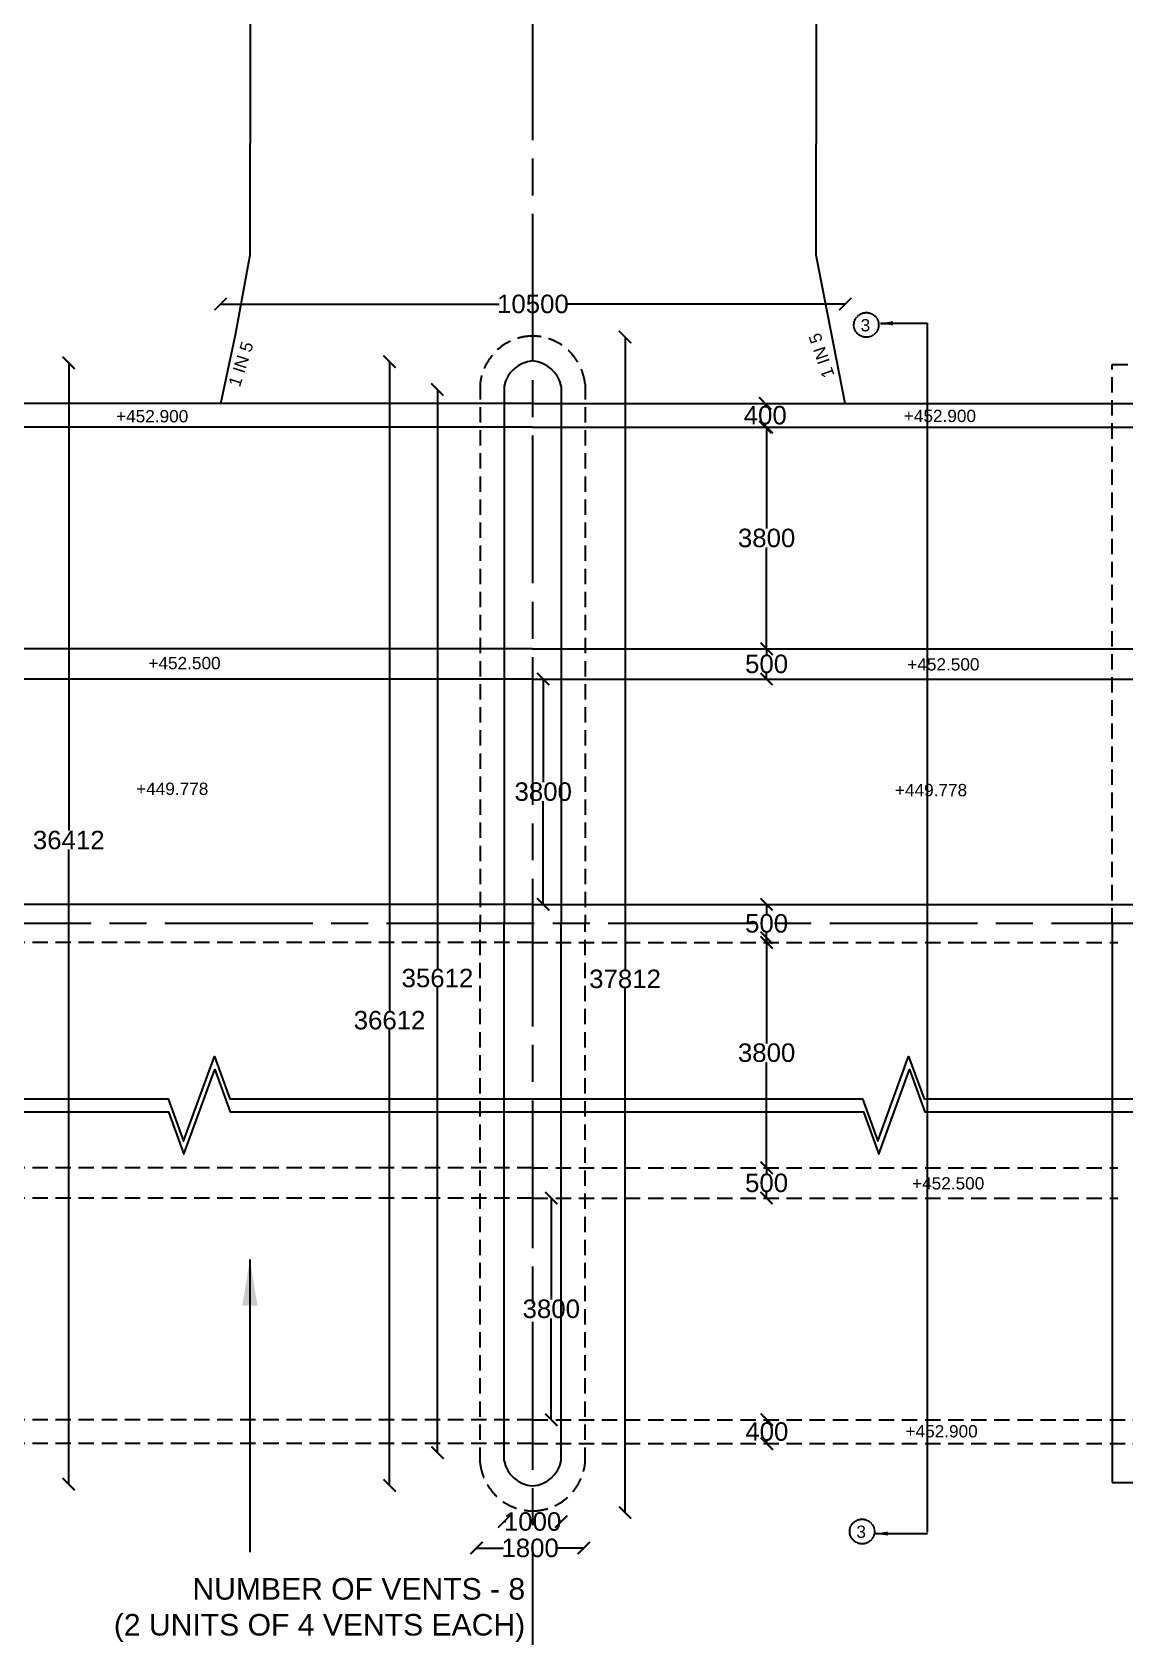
# Model space of a CAD drawing. Header units: millimetres. Extents: x -684 to 57229, y 11787 to 25017.
# Drawn here: x 42724 to 46274, y 14438 to 19652 of the extents above; entities that cross this region are included whole.
import ezdxf

# ---------------------------------------------------------------- set-up
doc = ezdxf.new("R2010")
doc.units = ezdxf.units.MM
doc.header["$MEASUREMENT"] = 0
doc.linetypes.add('ACAD_ISO08W100', pattern=[36, 24, -3, 6, -3])
doc.linetypes.add('HIDDENX2', pattern=[0.75, 0.5, -0.25])
doc.layers.add('DRAWING', color=7, linetype='Continuous')
doc.styles.get("Standard").update_dxf_attribs({"font": 'arial.ttf'})
doc.dimstyles.get("Standard").update_dxf_attribs({"dimtxt": 60, "dimasz": 40, "dimexe": 0.18, "dimexo": 0.0625, "dimgap": 0.09, "dimtad": 0, "dimtih": 1, "dimtoh": 1, "dimdec": 0, "dimzin": 0, "dimdsep": 46, "dimtxsty": 'Standard', "dimblk": 'ARCHTICK', "dimcen": 0.05, "dimse1": 1, "dimse2": 1, "dimadec": 0, "dimazin": 0, "dimtfac": 1, "dimtdec": 0, "dimtofl": 0, "dimtmove": 0, "dimatfit": 3, "dimfxl": 1, "dimtolj": 1, "dimtzin": 0, "dimarcsym": 0})

# ---------------------------------------------------------------- blocks, each defined once
blk = doc.blocks.new('_ArchTick')
at = {"color": 0, "linetype": 'ByBlock', "const_width": 0.15}
blk.add_lwpolyline([(-0.5, -0.5), (0.5, 0.5)], dxfattribs=at)
blk = doc.blocks.new('*D217')
at = {"layer": 'Defpoints', "color": 0, "transparency": 16777216}
for p in [(43336.3, 18767.7), (45365.8, 18768.2), (45365.8, 18767.7)]:
    blk.add_point(p, dxfattribs=at)
at = {"layer": 'DRAWING', "color": 0, "lineweight": -2, "transparency": 16777216}
for p, q in [((43336.3, 18768.2), (44241, 18768.2)), ((45365.8, 18768.2), (44461.1, 18768.2))]:
    blk.add_line(p, q, dxfattribs=at)
at = {"layer": 'DRAWING', "color": 0, "lineweight": -2, "transparency": 16777216, "xscale": 40, "yscale": 40, "zscale": 40, "rotation": 180}
blk.add_blockref('_ArchTick', (43336.3, 18768.2), dxfattribs=at)
at = {"layer": 'DRAWING', "color": 0, "lineweight": -2, "transparency": 16777216, "xscale": 40, "yscale": 40, "zscale": 40}
blk.add_blockref('_ArchTick', (45365.8, 18768.2), dxfattribs=at)
at = {"layer": 'DRAWING', "color": 0, "transparency": 16777216, "insert": (44351, 18768.2), "char_height": 60, "attachment_point": 5}
blk.add_mtext('\\A1;10500', dxfattribs=at)
blk = doc.blocks.new('*D218')
at = {"layer": 'Defpoints', "color": 0, "transparency": 16777216}
for p in [(45105.8, 18445.5), (45105.8, 18445.5), (45105.8, 18368.1)]:
    blk.add_point(p, dxfattribs=at)
at = {"layer": 'DRAWING', "color": 0, "lineweight": -2, "transparency": 16777216}
for p, q in [((45105.8, 18445.5), (45105.8, 18437.5)), ((45105.8, 18368.1), (45105.8, 18376.1))]:
    blk.add_line(p, q, dxfattribs=at)
at = {"layer": 'DRAWING', "color": 0, "lineweight": -2, "transparency": 16777216, "xscale": 40, "yscale": 40, "zscale": 40}
for p, rotation in [((45105.8, 18445.5), 90), ((45105.8, 18368.1), 270)]:
    blk.add_blockref('_ArchTick', p, dxfattribs=dict(at, rotation=rotation))
at = {"layer": 'DRAWING', "color": 0, "transparency": 16777216, "insert": (45105.8, 18406.8), "char_height": 60, "attachment_point": 5}
blk.add_mtext('\\A1;400', dxfattribs=at)
blk = doc.blocks.new('*D219')
at = {"layer": 'Defpoints', "color": 0, "transparency": 16777216}
for p in [(45105.8, 18368.1), (45105.8, 17647.8), (45110.2, 17647.8)]:
    blk.add_point(p, dxfattribs=at)
at = {"layer": 'DRAWING', "color": 0, "lineweight": -2, "transparency": 16777216}
for p, q in [((45110.2, 18368.1), (45110.2, 18038.7)), ((45110.2, 17647.8), (45110.2, 17977.2))]:
    blk.add_line(p, q, dxfattribs=at)
at = {"layer": 'DRAWING', "color": 0, "lineweight": -2, "transparency": 16777216, "xscale": 40, "yscale": 40, "zscale": 40}
for p, rotation in [((45110.2, 18368.1), 90), ((45110.2, 17647.8), 270)]:
    blk.add_blockref('_ArchTick', p, dxfattribs=dict(at, rotation=rotation))
at = {"layer": 'DRAWING', "color": 0, "transparency": 16777216, "insert": (45110.2, 18007.9), "char_height": 60, "attachment_point": 5}
blk.add_mtext('\\A1;3800', dxfattribs=at)
blk = doc.blocks.new('*D220')
at = {"layer": 'Defpoints', "color": 0, "transparency": 16777216}
for p in [(45110.2, 17647.8), (45110.2, 17549.7), (45110.2, 17549.7)]:
    blk.add_point(p, dxfattribs=at)
at = {"layer": 'DRAWING', "color": 0, "lineweight": -2, "transparency": 16777216}
for p, q in [((45110.2, 17647.8), (45110.2, 17629.5)), ((45110.2, 17549.7), (45110.2, 17568))]:
    blk.add_line(p, q, dxfattribs=at)
at = {"layer": 'DRAWING', "color": 0, "lineweight": -2, "transparency": 16777216, "xscale": 40, "yscale": 40, "zscale": 40}
for p, rotation in [((45110.2, 17647.8), 90), ((45110.2, 17549.7), 270)]:
    blk.add_blockref('_ArchTick', p, dxfattribs=dict(at, rotation=rotation))
at = {"layer": 'DRAWING', "color": 0, "transparency": 16777216, "insert": (45110.2, 17598.7), "char_height": 60, "attachment_point": 5}
blk.add_mtext('\\A1;500', dxfattribs=at)
blk = doc.blocks.new('*D221')
at = {"layer": 'Defpoints', "color": 0, "transparency": 16777216}
for p in [(45110.2, 16817.7), (45110.2, 16817.7), (45110.2, 16693.7)]:
    blk.add_point(p, dxfattribs=at)
at = {"layer": 'DRAWING', "color": 0, "lineweight": -2, "transparency": 16777216}
for p, q in [((45110.2, 16817.7), (45110.2, 16786.4)), ((45110.2, 16693.7), (45110.2, 16724.9))]:
    blk.add_line(p, q, dxfattribs=at)
at = {"layer": 'DRAWING', "color": 0, "lineweight": -2, "transparency": 16777216, "xscale": 40, "yscale": 40, "zscale": 40}
for p, rotation in [((45110.2, 16817.7), 90), ((45110.2, 16693.7), 270)]:
    blk.add_blockref('_ArchTick', p, dxfattribs=dict(at, rotation=rotation))
at = {"layer": 'DRAWING', "color": 0, "transparency": 16777216, "insert": (45110.2, 16755.7), "char_height": 60, "attachment_point": 5}
blk.add_mtext('\\A1;500', dxfattribs=at)
blk = doc.blocks.new('*D222')
at = {"layer": 'Defpoints', "color": 0, "transparency": 16777216}
for p in [(44384.4, 17549.7), (44394.2, 17549.7), (44394.2, 16817.7)]:
    blk.add_point(p, dxfattribs=at)
at = {"layer": 'DRAWING', "color": 0, "lineweight": -2, "transparency": 16777216}
for p, q in [((44384.4, 17549.7), (44384.4, 17214.4)), ((44384.4, 16817.7), (44384.4, 17153))]:
    blk.add_line(p, q, dxfattribs=at)
at = {"layer": 'DRAWING', "color": 0, "lineweight": -2, "transparency": 16777216, "xscale": 40, "yscale": 40, "zscale": 40}
for p, rotation in [((44384.4, 17549.7), 90), ((44384.4, 16817.7), 270)]:
    blk.add_blockref('_ArchTick', p, dxfattribs=dict(at, rotation=rotation))
at = {"layer": 'DRAWING', "color": 0, "transparency": 16777216, "insert": (44384.4, 17183.7), "char_height": 60, "attachment_point": 5}
blk.add_mtext('\\A1;3800', dxfattribs=at)
blk = doc.blocks.new('*D224')
at = {"layer": 'Defpoints', "color": 0, "transparency": 16777216}
for p in [(42819.4, 18577.1), (42819.4, 14934.2), (42842.8, 14934.2)]:
    blk.add_point(p, dxfattribs=at)
at = {"layer": 'DRAWING', "color": 0, "lineweight": -2, "transparency": 16777216}
for p, q in [((42842.8, 18577.1), (42842.8, 17057.2)), ((42842.8, 14934.2), (42842.8, 16995.7))]:
    blk.add_line(p, q, dxfattribs=at)
at = {"layer": 'DRAWING', "color": 0, "lineweight": -2, "transparency": 16777216, "xscale": 40, "yscale": 40, "zscale": 40}
for p, rotation in [((42842.8, 18577.1), 90), ((42842.8, 14934.2), 270)]:
    blk.add_blockref('_ArchTick', p, dxfattribs=dict(at, rotation=rotation))
at = {"layer": 'DRAWING', "color": 0, "transparency": 16777216, "insert": (42842.8, 17026.4), "char_height": 60, "attachment_point": 5}
blk.add_mtext('\\A1;36412', dxfattribs=at)
blk = doc.blocks.new('*D225')
at = {"layer": 'Defpoints', "color": 0, "transparency": 16777216}
for p in [(43885.2, 18581), (43900.4, 18581), (43900.4, 14929.5)]:
    blk.add_point(p, dxfattribs=at)
at = {"layer": 'DRAWING', "color": 0, "lineweight": -2, "transparency": 16777216}
for p, q in [((43885.2, 18581), (43885.2, 16471.9)), ((43885.2, 14929.5), (43885.2, 16410.4))]:
    blk.add_line(p, q, dxfattribs=at)
at = {"layer": 'DRAWING', "color": 0, "lineweight": -2, "transparency": 16777216, "xscale": 40, "yscale": 40, "zscale": 40}
for p, rotation in [((43885.2, 18581), 90), ((43885.2, 14929.5), 270)]:
    blk.add_blockref('_ArchTick', p, dxfattribs=dict(at, rotation=rotation))
at = {"layer": 'DRAWING', "color": 0, "transparency": 16777216, "insert": (43885.2, 16441.1), "char_height": 60, "attachment_point": 5}
blk.add_mtext('\\A1;36612', dxfattribs=at)
blk = doc.blocks.new('*D226')
at = {"layer": 'Defpoints', "color": 0, "transparency": 16777216}
for p in [(44042.8, 18490.5), (44040.8, 15036.5), (44042.8, 15036.5)]:
    blk.add_point(p, dxfattribs=at)
at = {"layer": 'DRAWING', "color": 0, "lineweight": -2, "transparency": 16777216}
for p, q in [((44040.8, 18490.5), (44040.8, 16608.9)), ((44040.8, 15036.5), (44040.8, 16547.4))]:
    blk.add_line(p, q, dxfattribs=at)
at = {"layer": 'DRAWING', "color": 0, "lineweight": -2, "transparency": 16777216, "xscale": 40, "yscale": 40, "zscale": 40}
for p, rotation in [((44040.8, 18490.5), 90), ((44040.8, 15036.5), 270)]:
    blk.add_blockref('_ArchTick', p, dxfattribs=dict(at, rotation=rotation))
at = {"layer": 'DRAWING', "color": 0, "transparency": 16777216, "insert": (44040.8, 16578.1), "char_height": 60, "attachment_point": 5}
blk.add_mtext('\\A1;35612', dxfattribs=at)
blk = doc.blocks.new('*D227')
at = {"layer": 'Defpoints', "color": 0, "transparency": 16777216}
for p in [(44640.3, 18661), (44640.3, 14841.5), (44650.3, 14841.5)]:
    blk.add_point(p, dxfattribs=at)
at = {"layer": 'DRAWING', "color": 0, "lineweight": -2, "transparency": 16777216}
for p, q in [((44650.3, 18661), (44650.3, 16606.1)), ((44650.3, 14841.5), (44650.3, 16544.6))]:
    blk.add_line(p, q, dxfattribs=at)
at = {"layer": 'DRAWING', "color": 0, "lineweight": -2, "transparency": 16777216, "xscale": 40, "yscale": 40, "zscale": 40}
for p, rotation in [((44650.3, 18661), 90), ((44650.3, 14841.5), 270)]:
    blk.add_blockref('_ArchTick', p, dxfattribs=dict(at, rotation=rotation))
at = {"layer": 'DRAWING', "color": 0, "transparency": 16777216, "insert": (44650.3, 16575.3), "char_height": 60, "attachment_point": 5}
blk.add_mtext('\\A1;37812', dxfattribs=at)
blk = doc.blocks.new('*D228')
at = {"layer": 'Defpoints', "color": 0, "transparency": 16777216}
for p in [(44257.1, 14816.6), (44442.7, 14816.6), (44442.7, 14812.3)]:
    blk.add_point(p, dxfattribs=at)
at = {"layer": 'DRAWING', "color": 0, "lineweight": -2, "transparency": 16777216}
for p, q in [((44257.1, 14812.3), (44263.1, 14812.3)), ((44442.7, 14812.3), (44436.6, 14812.3))]:
    blk.add_line(p, q, dxfattribs=at)
at = {"layer": 'DRAWING', "color": 0, "lineweight": -2, "transparency": 16777216, "xscale": 40, "yscale": 40, "zscale": 40, "rotation": 180}
blk.add_blockref('_ArchTick', (44257.1, 14812.3), dxfattribs=at)
at = {"layer": 'DRAWING', "color": 0, "lineweight": -2, "transparency": 16777216, "xscale": 40, "yscale": 40, "zscale": 40}
blk.add_blockref('_ArchTick', (44442.7, 14812.3), dxfattribs=at)
at = {"layer": 'DRAWING', "color": 0, "transparency": 16777216, "insert": (44349.9, 14812.3), "char_height": 60, "attachment_point": 5}
blk.add_mtext('\\A1;1000', dxfattribs=at)
blk = doc.blocks.new('*D229')
at = {"layer": 'Defpoints', "color": 0, "transparency": 16777216}
for p in [(44167.3, 14752.3), (44516.4, 14752.3), (44516.4, 14726.5)]:
    blk.add_point(p, dxfattribs=at)
at = {"layer": 'DRAWING', "color": 0, "lineweight": -2, "transparency": 16777216}
for p, q in [((44167.3, 14726.5), (44255.1, 14726.5)), ((44516.4, 14726.5), (44428.6, 14726.5))]:
    blk.add_line(p, q, dxfattribs=at)
at = {"layer": 'DRAWING', "color": 0, "lineweight": -2, "transparency": 16777216, "xscale": 40, "yscale": 40, "zscale": 40, "rotation": 180}
blk.add_blockref('_ArchTick', (44167.3, 14726.5), dxfattribs=at)
at = {"layer": 'DRAWING', "color": 0, "lineweight": -2, "transparency": 16777216, "xscale": 40, "yscale": 40, "zscale": 40}
blk.add_blockref('_ArchTick', (44516.4, 14726.5), dxfattribs=at)
at = {"layer": 'DRAWING', "color": 0, "transparency": 16777216, "insert": (44341.9, 14726.5), "char_height": 60, "attachment_point": 5}
blk.add_mtext('\\A1;1800', dxfattribs=at)
blk = doc.blocks.new('*D230')
at = {"layer": 'Defpoints', "color": 0, "transparency": 16777216}
for p in [(45111, 15143.2), (45111, 15143.2), (45111, 15065.9)]:
    blk.add_point(p, dxfattribs=at)
at = {"layer": 'DRAWING', "color": 0, "lineweight": -2, "transparency": 16777216}
for p, q in [((45111, 15143.2), (45111, 15135.3)), ((45111, 15065.9), (45111, 15073.8))]:
    blk.add_line(p, q, dxfattribs=at)
at = {"layer": 'DRAWING', "color": 0, "lineweight": -2, "transparency": 16777216, "xscale": 40, "yscale": 40, "zscale": 40}
for p, rotation in [((45111, 15143.2), 90), ((45111, 15065.9), 270)]:
    blk.add_blockref('_ArchTick', p, dxfattribs=dict(at, rotation=rotation))
at = {"layer": 'DRAWING', "color": 0, "transparency": 16777216, "insert": (45111, 15104.5), "char_height": 60, "attachment_point": 5}
blk.add_mtext('\\A1;400', dxfattribs=at)
blk = doc.blocks.new('*D231')
at = {"layer": 'Defpoints', "color": 0, "transparency": 16777216}
for p in [(44398.2, 15863.6), (44398.2, 15143.2), (44410.6, 15143.2)]:
    blk.add_point(p, dxfattribs=at)
at = {"layer": 'DRAWING', "color": 0, "lineweight": -2, "transparency": 16777216}
for p, q in [((44410.6, 15863.6), (44410.6, 15534.1)), ((44410.6, 15143.2), (44410.6, 15472.7))]:
    blk.add_line(p, q, dxfattribs=at)
at = {"layer": 'DRAWING', "color": 0, "lineweight": -2, "transparency": 16777216, "xscale": 40, "yscale": 40, "zscale": 40}
for p, rotation in [((44410.6, 15863.6), 90), ((44410.6, 15143.2), 270)]:
    blk.add_blockref('_ArchTick', p, dxfattribs=dict(at, rotation=rotation))
at = {"layer": 'DRAWING', "color": 0, "transparency": 16777216, "insert": (44410.6, 15503.4), "char_height": 60, "attachment_point": 5}
blk.add_mtext('\\A1;3800', dxfattribs=at)
blk = doc.blocks.new('*D232')
at = {"layer": 'Defpoints', "color": 0, "transparency": 16777216}
for p in [(45110.2, 16709.3), (45110.2, 16709.3), (45112.1, 15961.6)]:
    blk.add_point(p, dxfattribs=at)
at = {"layer": 'DRAWING', "color": 0, "lineweight": -2, "transparency": 16777216}
for p, q in [((45110.2, 16709.3), (45110.2, 16366.2)), ((45110.2, 15961.6), (45110.2, 16304.7))]:
    blk.add_line(p, q, dxfattribs=at)
at = {"layer": 'DRAWING', "color": 0, "lineweight": -2, "transparency": 16777216, "xscale": 40, "yscale": 40, "zscale": 40}
for p, rotation in [((45110.2, 16709.3), 90), ((45110.2, 15961.6), 270)]:
    blk.add_blockref('_ArchTick', p, dxfattribs=dict(at, rotation=rotation))
at = {"layer": 'DRAWING', "color": 0, "transparency": 16777216, "insert": (45110.2, 16335.5), "char_height": 60, "attachment_point": 5}
blk.add_mtext('\\A1;3800', dxfattribs=at)
blk = doc.blocks.new('*D233')
at = {"layer": 'Defpoints', "color": 0, "transparency": 16777216}
for p in [(45110.2, 15961.6), (45110.2, 15961.6), (45110.2, 15863.6)]:
    blk.add_point(p, dxfattribs=at)
at = {"layer": 'DRAWING', "color": 0, "lineweight": -2, "transparency": 16777216}
for p, q in [((45110.2, 15961.6), (45110.2, 15943.3)), ((45110.2, 15863.6), (45110.2, 15881.9))]:
    blk.add_line(p, q, dxfattribs=at)
at = {"layer": 'DRAWING', "color": 0, "lineweight": -2, "transparency": 16777216, "xscale": 40, "yscale": 40, "zscale": 40}
for p, rotation in [((45110.2, 15961.6), 90), ((45110.2, 15863.6), 270)]:
    blk.add_blockref('_ArchTick', p, dxfattribs=dict(at, rotation=rotation))
at = {"layer": 'DRAWING', "color": 0, "transparency": 16777216, "insert": (45110.2, 15912.6), "char_height": 60, "attachment_point": 5}
blk.add_mtext('\\A1;500', dxfattribs=at)

msp = doc.modelspace()

# ---------------------------------------------------------------- linework, layer by layer
at = {"layer": 'DRAWING'}
for p, q in [((46233.3, 16755.7), (46233.3, 14939.2)), ((46233.3, 14939.2), (46573.8, 14939.2))]:
    msp.add_line(p, q, dxfattribs=at)
at = {"layer": 'DRAWING', "linetype": 'ACAD_ISO08W100', "ltscale": 20}
for points in [[(44349.9, 21941), (44349.9, 14125.4)], [(51555.4, 16755.7), (36951.6, 16755.7), (36951.6, 17428.5)]]:
    msp.add_lwpolyline(points, dxfattribs=at)
at = {"layer": 'DRAWING'}
for points in [[(43336.6, 18445.5), (43384.5, 18668.2), (43432.4, 18928.6), (43436.5, 21829.5)], [(45365.8, 18445.5), (45271.3, 18927), (45275.3, 21827)], [(44257.1, 18501.7), (44257.1, 16755.7)], [(44442.7, 18501.7), (44442.7, 16755.7)], [(44349.9, 18445.5), (42048.1, 18445.5)], [(44349.9, 18445.5), (46659.7, 18445.5)], [(44349.9, 18368.1), (42048.1, 18368.1)], [(44349.9, 18368.1), (46659.7, 18368.1)], [(44349.9, 17647.8), (42048.1, 17647.8)], [(44349.9, 17647.8), (46659.7, 17647.8)], [(44349.9, 17549.7), (42048.1, 17549.7)], [(44349.9, 17549.7), (46659.7, 17549.7)], [(44349.9, 16817.7), (42048.1, 16817.7)], [(44349.9, 16817.7), (46659.7, 16817.7)], [(44257.1, 15009.7), (44257.1, 16755.7)], [(44442.7, 15009.7), (44442.7, 16755.7)]]:
    msp.add_lwpolyline(points, dxfattribs=at)
at = {"layer": 'DRAWING', "linetype": 'HIDDENX2', "ltscale": 100}
for points in [[(46233.3, 16755.7), (46233.3, 18572.1), (46573.8, 18572.1), (46573.8, 18870.4), (47388.3, 18870.4), (47388.3, 18769.5), (47679.2, 18769.5), (47679.2, 18934.9), (49661.7, 19601.6), (49661.7, 20646.9), (50313.8, 20646.9), (50313.8, 14330.6)], [(44179.3, 18508.4), (44179.3, 16755.7)], [(44520.5, 18508.4), (44520.5, 16755.7)], [(44179.3, 15003), (44179.3, 16755.7)], [(44520.5, 15003), (44520.5, 16755.7)], [(44349.9, 16693.7), (42048.1, 16693.7)], [(44349.9, 16693.7), (46251.5, 16693.7)], [(44349.9, 15961.6), (42048.1, 15961.6)], [(44349.9, 15961.6), (46251.5, 15961.6)], [(44349.9, 15863.6), (42048.1, 15863.6)], [(44349.9, 15863.6), (46251.5, 15863.6)], [(44349.9, 15143.2), (42048.1, 15143.2)], [(44349.9, 15143.2), (46651.7, 15143.2)], [(44349.9, 15065.9), (42048.1, 15065.9)], [(44349.9, 15065.9), (46651.7, 15065.9)]]:
    msp.add_lwpolyline(points, dxfattribs=at)
at = {"layer": 'DRAWING', "linetype": 'Continuous'}
for points in [[(42730, 16185.7), (43165.9, 16185.7), (43215.9, 16048.4), (43315.9, 16323.1), (43365.9, 16185.7), (43602.1, 16185.7)], [(43365.9, 16185.7), (45421.6, 16185.7), (45471.6, 16048.4), (45571.6, 16323.1), (45621.6, 16185.7), (48269.8, 16185.7)], [(42796.9, 16143.5), (43167, 16143.5), (43217, 16006.1), (43317, 16280.9), (43367, 16143.5), (43512.2, 16143.5)], [(43367, 16143.5), (45424.7, 16143.5), (45474.7, 16006.1), (45574.7, 16280.9), (45624.7, 16143.5), (48262.3, 16143.5)], [(40013.5, 16185.7), (43165.9, 16185.7)], [(40026.5, 16143.5), (43167, 16143.5)]]:
    msp.add_lwpolyline(points, dxfattribs=at)
at = {"layer": 'DRAWING', "linetype": 'HIDDENX2'}
for centre in [(45434.1, 18700.3), (45420.3, 14780.1)]:
    msp.add_circle(centre, 40.2, dxfattribs=at)
at = {"layer": 'DRAWING', "linetype": 'HIDDENX2', "ltscale": 100}
for centre, start, end in [((44352.2, 18490.4), 90.7737, 174.087), ((44347.5, 18490.4), 5.913, 89.2263), ((44352.2, 15020.9), 185.913, 269.2263), ((44347.5, 15020.9), 270.7737, 354.087)]:
    msp.add_arc(centre, 173.9, start, end, dxfattribs=at)
at = {"layer": 'DRAWING'}
for centre, start, end in [((44357.7, 18480.7), 94.3445, 168.2402), ((44342.1, 18480.7), 11.7598, 85.6555), ((44357.7, 15030.6), 191.7598, 265.6555), ((44342.1, 15030.6), 274.3445, 348.2402)]:
    msp.add_arc(centre, 102.8, start, end, dxfattribs=at)

# ---------------------------------------------------------------- texts
at = {"layer": 'DRAWING', "attachment_point": 3}
for s, insert, char_height, width in [('3', (45446.8, 18719.5), 40, 29.022), ('+452.900', (43231.2, 18423.8), 40, 318.072), ('+452.900', (45790.6, 18424.8), 40, 318.072), ('+452.500', (43336.3, 17621.7), 40, 318.072), ('+452.500', (45801.8, 17617.6), 40, 318.072), ('+449.778', (43296.4, 17213.3), 40, 318.072), ('+449.778', (45761.8, 17209.1), 40, 318.072), ('+452.500', (45817.4, 15931.4), 40, 318.072), ('+452.900', (45796.1, 15125.9), 40, 318.072), ('3', (45433, 14799.3), 40, 29.022), ('NUMBER OF VENTS - 8\\P(2 UNITS OF 4 VENTS EACH)', (44325.8, 14628.8), 70, 1624.68)]:
    msp.add_mtext(s, dxfattribs=dict(at, insert=insert, char_height=char_height, width=width))
at = {"layer": 'DRAWING', "char_height": 40, "width": 318.072, "attachment_point": 3}
for insert, rotation in [((45245.4, 18665.1), 108.8273), ((43405.6, 18650.3), 72.389)]:
    msp.add_mtext('1 IN 5', dxfattribs=dict(at, insert=insert, rotation=rotation))

# ---------------------------------------------------------------- dimensions: what is measured, and where the dimension line sits
at = {"layer": 'DRAWING'}
for base, p1, p2, text, picture, middle in [((45365.8, 18768.2), (43336.3, 18767.7), (45365.8, 18767.7), '10500', '*D217', (44351, 18768.2)), ((44442.7, 14812.3), (44257.1, 14816.6), (44442.7, 14816.6), '1000', '*D228', (44349.9, 14812.3)), ((44516.4, 14726.5), (44167.3, 14752.3), (44516.4, 14752.3), '1800', '*D229', (44341.9, 14726.5))]:
    dim = msp.add_linear_dim(base=base, p1=p1, p2=p2, text=text, dimstyle='Standard', dxfattribs=at)
    dim.commit()
    dim.dimension.update_dxf_attribs({"geometry": picture, "text_midpoint": middle})
for base, p1, p2, text, picture, middle in [((44650.3, 14841.5), (44640.3, 18661), (44640.3, 14841.5), '37812', '*D227', (44650.3, 16575.3)), ((42842.8, 14934.2), (42819.4, 18577.1), (42819.4, 14934.2), '36412', '*D224', (42842.8, 17026.4)), ((43885.2, 18581), (43900.4, 14929.5), (43900.4, 18581), '36612', '*D225', (43885.2, 16441.1)), ((44040.8, 15036.5), (44042.8, 18490.5), (44042.8, 15036.5), '35612', '*D226', (44040.8, 16578.1))]:
    dim = msp.add_linear_dim(base=base, p1=p1, p2=p2, angle=90, text=text, dimstyle='Standard', dxfattribs=at)
    dim.commit()
    dim.dimension.update_dxf_attribs({"geometry": picture, "text_midpoint": middle, "dimtype": 160})
for base, p1, p2, text, picture, middle in [((45105.8, 18445.5), (45105.8, 18368.1), (45105.8, 18445.5), '400', '*D218', (45105.8, 18406.8)), ((45110.2, 17647.8), (45105.8, 18368.1), (45105.8, 17647.8), '3800', '*D219', (45110.2, 18007.9)), ((45110.2, 17549.7), (45110.2, 17647.8), (45110.2, 17549.7), '500', '*D220', (45110.2, 17598.7)), ((44384.4, 17549.7), (44394.2, 16817.7), (44394.2, 17549.7), '3800', '*D222', (44384.4, 17183.7)), ((45110.2, 16817.7), (45110.2, 16693.7), (45110.2, 16817.7), '500', '*D221', (45110.2, 16755.7)), ((45110.2, 16709.3), (45112.1, 15961.6), (45110.2, 16709.3), '3800', '*D232', (45110.2, 16335.5)), ((45110.2, 15961.6), (45110.2, 15863.6), (45110.2, 15961.6), '500', '*D233', (45110.2, 15912.6)), ((44410.6, 15143.2), (44398.2, 15863.6), (44398.2, 15143.2), '3800', '*D231', (44410.6, 15503.4)), ((45111, 15143.2), (45111, 15065.9), (45111, 15143.2), '400', '*D230', (45111, 15104.5))]:
    dim = msp.add_linear_dim(base=base, p1=p1, p2=p2, angle=90, text=text, dimstyle='Standard', dxfattribs=at)
    dim.commit()
    dim.dimension.update_dxf_attribs({"geometry": picture, "text_midpoint": middle})

# ---------------------------------------------------------------- leaders
at = {"layer": 'DRAWING', "linetype": 'HIDDENX2'}
for points in [[(45480.1, 18705.9), (45631.4, 18705.9), (45631.4, 14776.9)], [(45480.4, 18705.2), (45517.4, 18705.2)], [(45463.2, 14773.4), (45632.9, 14773.4)]]:
    msp.add_leader(points, dimstyle='Standard', override={"dimgap": 0.09, "dimtad": 0}, dxfattribs=at)
at = {"layer": 'DRAWING'}
msp.add_leader([(43431.4, 15663.6), (43431.4, 14712.8)], dimstyle='Standard', override={"dimasz": 150, "dimgap": 0.09, "dimtad": 0}, dxfattribs=at)

doc.saveas('drawing.dxf')
